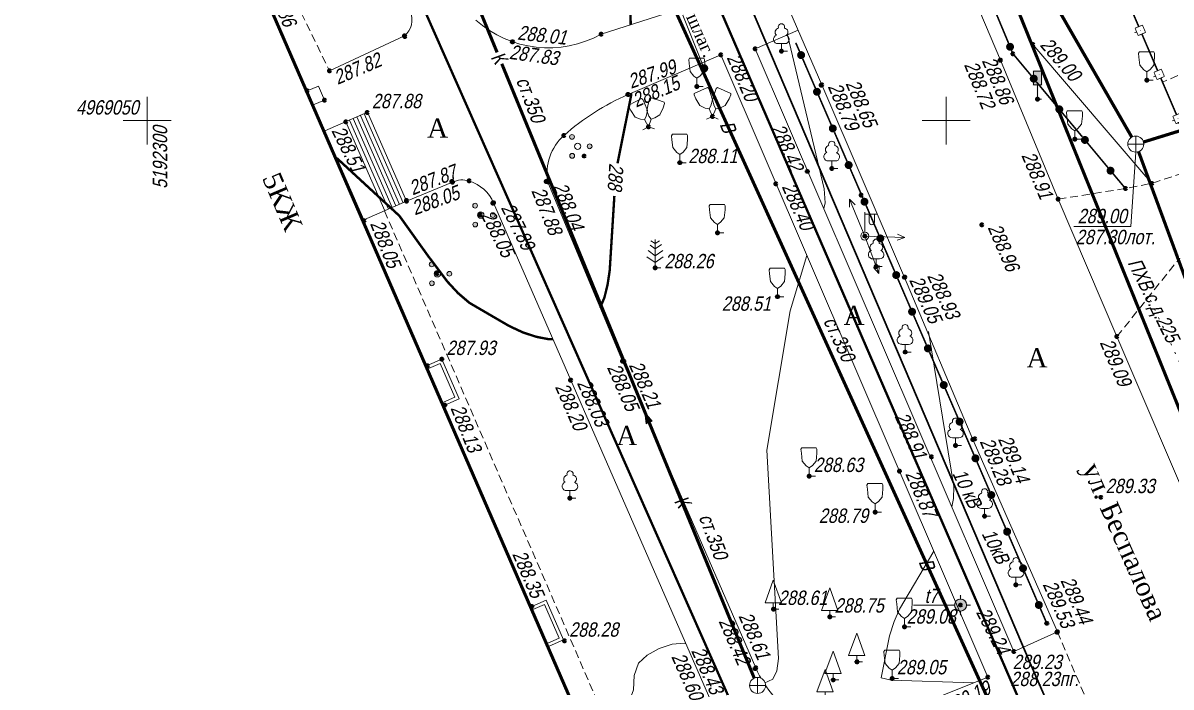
# Model space of a CAD drawing. Header units: metres. Extents: x 5191936 to 10384803, y 4968698 to 9938221.
# Drawn here: x 5192292.2 to 5192364.1, y 4969014.5 to 4969056.1 of the extents above; entities that cross this region are included whole.
import ezdxf

# ---------------------------------------------------------------- set-up
doc = ezdxf.new("R2010")
doc.units = ezdxf.units.M
doc.set_wipeout_variables(frame=1)
for name, pattern in [('71100000a', [1, 0, -1]), ('COMMUN', [6, 5, -1]), ('DASHED', [0.75, 0.5, -0.25]), ('DASHEDX2', [1.5, 1, -0.5])]:
    doc.linetypes.add(name, pattern=pattern)
doc.layers.get('0').update_dxf_attribs({"lineweight": 18})
for name, color, linetype, lineweight in [('51361800', 7, 'Continuous', 18), ('51472300', 7, 'Continuous', 18), ('71100000', 7, 'Continuous', 18), ('71133100', 7, 'Continuous', 18), ('71133200', 7, 'Continuous', 18), ('71133600', 7, 'Continuous', 18), ('71133800', 7, 'Continuous', 18), ('71211000', 7, 'Continuous', 18), ('82211000', 7, 'Continuous', 18), ('82212100', 7, 'Continuous', 18), ('Commun', 7, 'Continuous', 18), ('CONTOURS-LABEL', 7, 'Continuous', 18), ('ELE_SKLAD', 7, 'Continuous', 18), ('GEO_POINTS', 7, 'Continuous', 18), ('Grid', 7, 'Continuous', 18), ('Otm', 7, 'Continuous', 18), ('R_Поверхность9_CNT-MAJ', 7, 'Continuous', 18), ('R_Поверхность9_CNT-MIN', 7, 'Continuous', 18), ('Sit', 7, 'Continuous', 18), ('Text', 7, 'Continuous', 18), ('Text_com', 7, 'Continuous', 18), ('Us_znak', 7, 'Continuous', 18), ('Us_znak_fon', 7, 'Continuous', 18), ('Рамка и сетка', 7, 'Continuous', 18)]:
    doc.layers.add(name, color=color, linetype=linetype, lineweight=lineweight)
doc.styles.add('eskd', font='ESKD1.shx', dxfattribs={"width": 1.2, "oblique": 15})
doc.styles.get("Standard").update_dxf_attribs({"font": 'arial.ttf', "width": 0.8, "oblique": 13, "height": 0.9})
doc.styles.add('style1', font='times.ttf', dxfattribs={"height": 1})
doc.linetypes.add('KABELww_500', pattern='A,0.0001,-0.4,[131,ltypeshp.shx,S=0.4,R=90,X=0.4,Y=-0.4],0.2,[131,ltypeshp.shx,S=0.2,R=90,X=0.4,Y=-0.2],3.6,[131,ltypeshp.shx,S=0.2,R=-90,X=-0.4,Y=0.2],0.2,[131,ltypeshp.shx,S=0.4,R=-90,X=-0.4,Y=0.4],-0.8,4,-0.4', length=9.6001)
doc.linetypes.add('ПОДЗ_ЛИНИИ_СВЯЗИ', pattern='A,4.8,-0.2,[133,ltypeshp.shx,S=0.2,R=0,X=-0.2,Y=0],-0.2,4.8,-2', length=12)

# ---------------------------------------------------------------- blocks, each defined once
blk = doc.blocks.new('KOVER')
at = {"layer": 'Us_znak', "lineweight": -2}
blk.add_hatch(color=0, dxfattribs=at).paths.add_polyline_path([(-0.21, 0, 1), (0.21, 0, 1)])
at = {"layer": 'Us_znak_fon', "true_color": 0xffffff}
blk.add_hatch(color=7, dxfattribs=at).paths.add_polyline_path([(-0.26, 0, 1), (0.26, 0, 1)])
at = {"layer": 'Us_znak', "color": 0, "lineweight": -2}
blk.add_circle((0, 0), 0.21, dxfattribs=at)
blk = doc.blocks.new('71133100')
for p, q in [((-0.39, 0.96), (0.43, 0.96)), ((0, 0.96), (0, 0)), ((0, 0), (0.75, 0))]:
    blk.add_line(p, q)
for centre, radius, start, end in [((-0.26, 2.38), 0.52, 101.09, 227.21), ((0.01, 3.04), 0.39, 339.52, 198.62), ((0.33, 2.4), 0.5, 301.87, 85.62), ((-0.44, 1.5), 0.538, 107.1058, 275.2306), ((0.46, 1.48), 0.52, 267.04, 76.7)]:
    blk.add_arc(centre, radius, start, end)
at = {"style": 'eskd', "oblique": 15}
blk.add_attdef('Z', (1.7, -0.17), '', height=2, dxfattribs=at)
blk = doc.blocks.new('51472300')
for p, q in [((0, 0.5), (0, 3)), ((0, 2.75), (1.5, 2.75)), ((0.54, 1.74), (0.54, 2.75)), ((1.2, 1.74), (1.2, 2.75))]:
    blk.add_line(p, q)
at = {"color": 7}
for radius in [0.5, 0.05]:
    blk.add_circle((0, 0), radius, dxfattribs=at)
blk.add_arc((0.87, 1.75), 0.331, 182.1567, 357.8433)
at = {"oblique": 15}
blk.add_attdef('Z', (1.02, -1.37), '', height=2, dxfattribs=at)
blk = doc.blocks.new('NAPR')
at = {"layer": 'Us_znak', "color": 0, "linetype": 'Continuous', "lineweight": -2}
for p in [(-0.191, 2.038), (0.189, 2.037)]:
    blk.add_line(p, (0, 2.5), dxfattribs=at)
blk.add_lwpolyline([(0, 0), (0, 2.5)], dxfattribs=at)
blk = doc.blocks.new('71133200')
for p, q in [((-0.924145, 3.560442), (-1.024145, 3.360442)), ((-1.024145, 3.360442), (-0.977382, 2.864397)), ((-0.024145, 3.560442), (-0.924145, 3.560442)), ((-0.024145, 3.560442), (0.875855, 3.560442)), ((0.875855, 3.560442), (0.958164, 3.395824)), ((0.975974, 2.864397), (0.958164, 3.395824)), ((-0.977382, 2.864397), (-0.861899, 1.88241)), ((-0.861899, 1.88241), (-0.374616, 1.28565)), ((0.401375, 1.321765), (0.861899, 1.88241)), ((0.861899, 1.88241), (0.975974, 2.864397)), ((-0.374616, 1.28565), (0, 1.039723)), ((0, 1.039723), (0.401375, 1.321765)), ((0, 0), (0, 1.039723)), ((0.8, 0), (0, 0))]:
    blk.add_line(p, q)
at = {"style": 'eskd', "oblique": 14.99997778}
blk.add_attdef('Z', (1.873004, -0.239356), '', height=2, dxfattribs=at)
blk = doc.blocks.new('71211000')
at = {"linetype": 'Continuous'}
h = blk.add_hatch(color=256, dxfattribs=at)
h.paths.add_polyline_path([(-0.39, -1.19, 1), (-0.99, -1.19, 1)])
h.paths.add_polyline_path([(-0.41, 1.18, 1), (-1.01, 1.18, 1)])
h.paths.add_polyline_path([(1.2, 0, 1), (1.8, 0, 1)])
for centre, radius in [((-0.71, 1.18), 0.3), ((0, 0), 0.4), ((1.5, 0), 0.3), ((-0.69, -1.19), 0.3)]:
    blk.add_circle(centre, radius)
blk = doc.blocks.new('71133800')
blk.add_lwpolyline([(0.71, 0), (0, 0), (0, 0.8), (-1.03, 0.8), (0, 3.61), (1.01, 0.8), (-0.03, 0.8)])
at = {"style": 'eskd', "oblique": 15}
blk.add_attdef('Z', (1.57, -0.8), '', height=2, dxfattribs=at)
blk = doc.blocks.new('71133600')
for p, q in [((-0.52, 3.39), (0, 3.02)), ((0, 3.02), (0.55, 3.39)), ((-0.86, 2.16), (0, 1.51)), ((0, 1.51), (0.96, 2.16))]:
    blk.add_line(p, q)
for points in [[(-0.64, 2.84), (0, 2.37), (0, 2.37), (0.78, 2.93)], [(0.71, 0), (0, 0), (0, 3.55)], [(-1.05, 1.38), (0, 0.67), (1, 1.38)]]:
    blk.add_lwpolyline(points)
at = {"style": 'eskd', "oblique": 15}
blk.add_attdef('Z', (2.03, -0.19), '', height=2, dxfattribs=at)
blk = doc.blocks.new('ZNAK')
at = {"layer": 'Us_znak_fon', "true_color": 0xffffff}
blk.add_hatch(color=7, dxfattribs=at).paths.add_polyline_path([(0.3, 1.8), (-0.3, 1.8), (-0.3, 0.85), (-0.05, 0.85), (-0.05, -0.05), (0.25, -0.05), (0.25, 0.05), (0.05, 0.05), (0.05, 0.85), (0.3, 0.85)])
at = {"layer": 'Us_znak', "color": 0, "linetype": 'Continuous', "lineweight": -2, "ltscale": 10}
blk.add_lwpolyline([(-0.25, 1.75), (0.25, 1.75), (0.25, 0.9), (-0.25, 0.9)], close=True, dxfattribs=at)
at = {"layer": 'Us_znak', "linetype": 'DASHEDX2', "ltscale": 10}
blk.add_lwpolyline([(0, 0.9), (0, 0), (0.25, 0)], dxfattribs=at)
blk = doc.blocks.new('*U62')
at = {"layer": '82211000', "linetype": 'Continuous', "ltscale": 0.5}
for points in [[(5192332.57, 4969105.548, 1), (5192332.766, 4969105.088, 1)], [(5192333.55, 4969103.248, 1), (5192333.746, 4969102.788, 1)], [(5192334.53, 4969100.948, 1), (5192334.726, 4969100.488, 1)], [(5192335.51, 4969098.648, 1), (5192335.706, 4969098.188, 1)], [(5192336.49, 4969096.348, 1), (5192336.686, 4969095.888, 1)], [(5192337.464, 4969094.046, 1), (5192337.659, 4969093.585, 1)], [(5192338.437, 4969091.743, 1), (5192338.631, 4969091.282, 1)], [(5192339.409, 4969089.439, 1), (5192339.603, 4969088.979, 1)], [(5192340.381, 4969087.136, 1), (5192340.575, 4969086.675, 1)], [(5192341.353, 4969084.833, 1), (5192341.547, 4969084.372, 1)], [(5192342.324, 4969082.529, 1), (5192342.517, 4969082.068, 1)], [(5192343.291, 4969080.224, 1), (5192343.484, 4969079.763, 1)], [(5192344.258, 4969077.918, 1), (5192344.451, 4969077.457, 1)], [(5192345.225, 4969075.613, 1), (5192345.418, 4969075.152, 1)], [(5192346.192, 4969073.308, 1), (5192346.385, 4969072.846, 1)], [(5192347.159, 4969071.002, 1), (5192347.352, 4969070.541, 1)], [(5192348.126, 4969068.697, 1), (5192348.319, 4969068.236, 1)], [(5192349.093, 4969066.391, 1), (5192349.285, 4969065.93, 1)], [(5192350.055, 4969064.084, 1), (5192350.247, 4969063.622, 1)], [(5192351.017, 4969061.776, 1), (5192351.209, 4969061.315, 1)], [(5192351.979, 4969059.469, 1), (5192352.171, 4969059.007, 1)], [(5192352.941, 4969057.161, 1), (5192353.133, 4969056.7, 1)], [(5192353.903, 4969054.854, 1), (5192354.095, 4969054.392, 1)], [(5192355.319, 4969052.822, 1), (5192355.64, 4969052.438, 1)], [(5192356.921, 4969050.902, 1), (5192357.241, 4969050.518, 1)], [(5192358.523, 4969048.983, 1), (5192358.843, 4969048.599, 1)], [(5192360.124, 4969047.063, 1), (5192360.445, 4969046.679, 1)]]:
    blk.add_hatch(color=256, dxfattribs=at).paths.add_polyline_path(points, flags=0)
at = {"layer": '82211000', "linetype": 'Continuous', "ltscale": 0.5, "flags": 128}
blk.add_lwpolyline([(5192332.178, 4969106.468, 0.1, 0.1, 0), (5192332.57, 4969105.548, 0, 0, 0)], format="xyseb", dxfattribs=at)
at = {"layer": '82211000', "linetype": 'Continuous', "ltscale": 0.5, "const_width": 0.1}
for points in [[(5192332.766, 4969105.088), (5192333.55, 4969103.248)], [(5192333.746, 4969102.788), (5192334.53, 4969100.948)], [(5192334.726, 4969100.488), (5192335.51, 4969098.648)], [(5192335.706, 4969098.188), (5192336.49, 4969096.348)], [(5192337.659, 4969093.585), (5192338.437, 4969091.743)], [(5192338.631, 4969091.282), (5192339.409, 4969089.439)], [(5192339.603, 4969088.979), (5192340.381, 4969087.136)], [(5192340.575, 4969086.675), (5192341.353, 4969084.833)], [(5192342.517, 4969082.068), (5192343.291, 4969080.224)], [(5192343.484, 4969079.763), (5192344.258, 4969077.918)], [(5192344.451, 4969077.457), (5192345.225, 4969075.613)], [(5192345.418, 4969075.152), (5192346.192, 4969073.308)], [(5192346.385, 4969072.846), (5192347.159, 4969071.002)], [(5192347.352, 4969070.541), (5192348.126, 4969068.697)], [(5192349.285, 4969065.93), (5192350.055, 4969064.084)], [(5192350.247, 4969063.622), (5192351.017, 4969061.776)], [(5192351.209, 4969061.315), (5192351.979, 4969059.469)], [(5192352.171, 4969059.007), (5192352.941, 4969057.161)], [(5192353.133, 4969056.7), (5192353.903, 4969054.854)], [(5192355.64, 4969052.438), (5192356.921, 4969050.902)], [(5192357.241, 4969050.518), (5192358.523, 4969048.983)], [(5192358.843, 4969048.599), (5192360.124, 4969047.063)]]:
    blk.add_lwpolyline(points, dxfattribs=at)
at = {"layer": '82211000', "linetype": 'Continuous', "ltscale": 0.5}
for points in [[(5192336.686, 4969095.888, 0.1, 0.1, 0), (5192336.711, 4969095.831, 0.1, 0.1, 0), (5192337.464, 4969094.046, 0, 0, 0)], [(5192341.547, 4969084.372, 0.1, 0.1, 0), (5192342.066, 4969083.144, 0.1, 0.1, 0), (5192342.324, 4969082.529, 0, 0, 0)], [(5192348.319, 4969068.236, 0.1, 0.1, 0), (5192349.068, 4969066.45, 0.1, 0.1, 0), (5192349.093, 4969066.391, 0, 0, 0)], [(5192354.095, 4969054.392, 0.1, 0.1, 0), (5192354.181, 4969054.186, 0.1, 0.1, 0), (5192355.319, 4969052.822, 0, 0, 0)]]:
    blk.add_lwpolyline(points, format="xyseb", dxfattribs=at)
at = {"layer": '82211000', "ltscale": 0.5, "const_width": 0.1}
blk.add_lwpolyline([(5192360.445, 4969046.679), (5192361.214, 4969045.757)], dxfattribs=at)
blk = doc.blocks.new('*U63')
at = {"layer": '82212100', "linetype": 'Continuous', "ltscale": 0.5}
for points in [[(5192344.225, 4969096.902, 1), (5192344.205, 4969096.948, 1)], [(5192345.399, 4969094.141, 1), (5192345.38, 4969094.187, 1)], [(5192346.573, 4969091.381, 1), (5192346.554, 4969091.427, 1)], [(5192347.748, 4969088.62, 1), (5192347.728, 4969088.666, 1)], [(5192348.922, 4969085.859, 1), (5192348.902, 4969085.905, 1)], [(5192350.159, 4969083.126, 1), (5192350.138, 4969083.172, 1)], [(5192351.414, 4969080.402, 1), (5192351.393, 4969080.447, 1)], [(5192352.669, 4969077.677, 1), (5192352.648, 4969077.722, 1)], [(5192353.887, 4969074.935, 1), (5192353.867, 4969074.981, 1)], [(5192355.069, 4969072.178, 1), (5192355.049, 4969072.224, 1)], [(5192356.25, 4969069.42, 1), (5192356.23, 4969069.466, 1)], [(5192357.432, 4969066.663, 1), (5192357.412, 4969066.709, 1)], [(5192358.613, 4969063.905, 1), (5192358.593, 4969063.951, 1)], [(5192359.795, 4969061.148, 1), (5192359.775, 4969061.194, 1)], [(5192360.976, 4969058.39, 1), (5192360.957, 4969058.436, 1)], [(5192362.158, 4969055.633, 1), (5192362.138, 4969055.679, 1)], [(5192363.339, 4969052.875, 1), (5192363.32, 4969052.921, 1)], [(5192364.521, 4969050.118, 1), (5192364.501, 4969050.164, 1)]]:
    blk.add_hatch(color=256, dxfattribs=at).paths.add_polyline_path(points, flags=0)
at = {"layer": '82212100', "linetype": 'Continuous', "ltscale": 0.5, "flags": 128}
blk.add_lwpolyline([(5192343.628, 4969098.305, 0.1, 0.1, 0), (5192344.117, 4969097.155, 0, 0, 0)], format="xyseb", dxfattribs=at)
at = {"layer": '82212100', "linetype": 'Continuous', "ltscale": 0.5}
for points, const_width in [([(5192343.985, 4969096.827), (5192343.847, 4969096.768)], 0.05), ([(5192343.887, 4969097.057), (5192344.347, 4969097.253)], 0.05), ([(5192344.083, 4969096.597), (5192343.887, 4969097.057)], 0.05), ([(5192344.543, 4969096.793), (5192344.083, 4969096.597)], 0.05), ([(5192344.347, 4969097.253), (5192344.543, 4969096.793)], 0.05), ([(5192344.313, 4969096.695), (5192345.292, 4969094.394)], 0.1), ([(5192345.159, 4969094.066), (5192345.021, 4969094.008)], 0.05), ([(5192345.062, 4969094.297), (5192345.522, 4969094.492)], 0.05), ([(5192345.257, 4969093.836), (5192345.062, 4969094.297)], 0.05), ([(5192345.717, 4969094.032), (5192345.257, 4969093.836)], 0.05), ([(5192345.487, 4969093.934), (5192346.466, 4969091.634)], 0.1), ([(5192345.522, 4969094.492), (5192345.717, 4969094.032)], 0.05), ([(5192346.334, 4969091.306), (5192346.196, 4969091.247)], 0.05), ([(5192346.236, 4969091.536), (5192346.696, 4969091.732)], 0.05), ([(5192346.431, 4969091.076), (5192346.236, 4969091.536)], 0.05), ([(5192346.892, 4969091.271), (5192346.431, 4969091.076)], 0.05), ([(5192346.661, 4969091.174), (5192347.64, 4969088.873)], 0.1), ([(5192346.696, 4969091.732), (5192346.892, 4969091.271)], 0.05), ([(5192347.41, 4969088.775), (5192347.87, 4969088.971)], 0.05), ([(5192347.87, 4969088.971), (5192348.066, 4969088.511)], 0.05), ([(5192347.508, 4969088.545), (5192347.37, 4969088.486)], 0.05), ([(5192347.606, 4969088.315), (5192347.41, 4969088.775)], 0.05), ([(5192348.066, 4969088.511), (5192347.606, 4969088.315)], 0.05), ([(5192347.836, 4969088.413), (5192348.814, 4969086.112)], 0.1), ([(5192348.584, 4969086.015), (5192349.044, 4969086.21)], 0.05), ([(5192348.78, 4969085.554), (5192348.584, 4969086.015)], 0.05), ([(5192349.044, 4969086.21), (5192349.24, 4969085.75)], 0.05), ([(5192348.682, 4969085.785), (5192348.544, 4969085.726)], 0.05), ([(5192349.24, 4969085.75), (5192348.78, 4969085.554)], 0.05), ([(5192349.817, 4969083.272), (5192350.271, 4969083.481)], 0.05), ([(5192350.026, 4969082.817), (5192349.817, 4969083.272)], 0.05), ([(5192350.271, 4969083.481), (5192350.48, 4969083.027)], 0.05), ([(5192349.921, 4969083.045), (5192349.785, 4969082.982)], 0.05), ([(5192350.48, 4969083.027), (5192350.026, 4969082.817)], 0.05), ([(5192350.253, 4969082.922), (5192351.299, 4969080.651)], 0.1), ([(5192351.176, 4969080.32), (5192351.04, 4969080.257)], 0.05), ([(5192351.072, 4969080.547), (5192351.526, 4969080.756)], 0.05), ([(5192351.281, 4969080.093), (5192351.072, 4969080.547)], 0.05), ([(5192351.735, 4969080.302), (5192351.281, 4969080.093)], 0.05), ([(5192351.526, 4969080.756), (5192351.735, 4969080.302)], 0.05), ([(5192351.508, 4969080.197), (5192352.554, 4969077.926)], 0.1), ([(5192352.431, 4969077.595), (5192352.295, 4969077.532)], 0.05), ([(5192352.327, 4969077.822), (5192352.781, 4969078.031)], 0.05), ([(5192352.536, 4969077.368), (5192352.327, 4969077.822)], 0.05), ([(5192352.99, 4969077.577), (5192352.536, 4969077.368)], 0.05), ([(5192352.781, 4969078.031), (5192352.99, 4969077.577)], 0.05), ([(5192353.549, 4969075.09), (5192354.008, 4969075.287)], 0.05), ([(5192354.008, 4969075.287), (5192354.205, 4969074.827)], 0.05), ([(5192353.647, 4969074.86), (5192353.509, 4969074.801)], 0.05), ([(5192353.746, 4969074.63), (5192353.549, 4969075.09)], 0.05), ([(5192354.205, 4969074.827), (5192353.746, 4969074.63)], 0.05), ([(5192353.976, 4969074.729), (5192354.96, 4969072.431)], 0.1), ([(5192354.73, 4969072.332), (5192355.19, 4969072.529)], 0.05), ([(5192355.19, 4969072.529), (5192355.387, 4969072.07)], 0.05), ([(5192354.829, 4969072.102), (5192354.691, 4969072.043)], 0.05), ([(5192354.927, 4969071.873), (5192354.73, 4969072.332)], 0.05), ([(5192355.387, 4969072.07), (5192354.927, 4969071.873)], 0.05), ([(5192355.157, 4969071.971), (5192356.142, 4969069.673)], 0.1), ([(5192355.912, 4969069.575), (5192356.372, 4969069.772)], 0.05), ([(5192356.109, 4969069.115), (5192355.912, 4969069.575)], 0.05), ([(5192356.372, 4969069.772), (5192356.568, 4969069.312)], 0.05), ([(5192356.01, 4969069.345), (5192355.873, 4969069.286)], 0.05), ([(5192356.568, 4969069.312), (5192356.109, 4969069.115)], 0.05), ([(5192356.339, 4969069.214), (5192357.323, 4969066.916)], 0.1), ([(5192357.094, 4969066.817), (5192357.553, 4969067.014)], 0.05), ([(5192357.29, 4969066.358), (5192357.094, 4969066.817)], 0.05), ([(5192357.553, 4969067.014), (5192357.75, 4969066.555)], 0.05), ([(5192357.192, 4969066.587), (5192357.054, 4969066.528)], 0.05), ([(5192357.75, 4969066.555), (5192357.29, 4969066.358)], 0.05), ([(5192357.52, 4969066.456), (5192358.505, 4969064.158)], 0.1), ([(5192358.374, 4969063.83), (5192358.236, 4969063.771)], 0.05), ([(5192358.275, 4969064.06), (5192358.735, 4969064.257)], 0.05), ([(5192358.472, 4969063.6), (5192358.275, 4969064.06)], 0.05), ([(5192358.932, 4969063.797), (5192358.472, 4969063.6)], 0.05), ([(5192358.702, 4969063.699), (5192359.686, 4969061.401)], 0.1), ([(5192358.735, 4969064.257), (5192358.932, 4969063.797)], 0.05), ([(5192359.555, 4969061.072), (5192359.417, 4969061.013)], 0.05), ([(5192359.457, 4969061.302), (5192359.916, 4969061.499)], 0.05), ([(5192359.654, 4969060.843), (5192359.457, 4969061.302)], 0.05), ([(5192360.113, 4969061.039), (5192359.654, 4969060.843)], 0.05), ([(5192359.883, 4969060.941), (5192360.868, 4969058.643)], 0.1), ([(5192359.916, 4969061.499), (5192360.113, 4969061.039)], 0.05), ([(5192360.638, 4969058.545), (5192361.098, 4969058.742)], 0.05), ([(5192361.098, 4969058.742), (5192361.295, 4969058.282)], 0.05), ([(5192360.737, 4969058.315), (5192360.599, 4969058.256)], 0.05), ([(5192360.835, 4969058.085), (5192360.638, 4969058.545)], 0.05), ([(5192361.295, 4969058.282), (5192360.835, 4969058.085)], 0.05), ([(5192361.065, 4969058.183), (5192362.05, 4969055.886)], 0.1), ([(5192361.82, 4969055.787), (5192362.279, 4969055.984)], 0.05), ([(5192362.279, 4969055.984), (5192362.476, 4969055.524)], 0.05), ([(5192361.918, 4969055.557), (5192361.78, 4969055.498)], 0.05), ([(5192362.017, 4969055.327), (5192361.82, 4969055.787)], 0.05), ([(5192362.476, 4969055.524), (5192362.017, 4969055.327)], 0.05), ([(5192362.246, 4969055.426), (5192363.231, 4969053.128)], 0.1), ([(5192363.001, 4969053.03), (5192363.461, 4969053.226)], 0.05), ([(5192363.198, 4969052.57), (5192363.001, 4969053.03)], 0.05), ([(5192363.461, 4969053.226), (5192363.658, 4969052.767)], 0.05), ([(5192363.1, 4969052.8), (5192362.962, 4969052.741)], 0.05), ([(5192363.658, 4969052.767), (5192363.198, 4969052.57)], 0.05), ([(5192363.428, 4969052.668), (5192364.413, 4969050.37)], 0.1), ([(5192364.183, 4969050.272), (5192364.642, 4969050.469)], 0.05), ([(5192364.38, 4969049.812), (5192364.183, 4969050.272)], 0.05), ([(5192364.642, 4969050.469), (5192364.839, 4969050.009)], 0.05), ([(5192364.281, 4969050.042), (5192364.143, 4969049.983)], 0.05), ([(5192364.839, 4969050.009), (5192364.38, 4969049.812)], 0.05)]:
    blk.add_lwpolyline(points, dxfattribs=dict(at, const_width=const_width))
for points in [[(5192349.01, 4969085.652, 0.1, 0.1, 0), (5192349.185, 4969085.241, 0.1, 0.1, 0), (5192350.044, 4969083.376, 0, 0, 0)], [(5192352.763, 4969077.472, 0.1, 0.1, 0), (5192353.298, 4969076.311, 0.1, 0.1, 0), (5192353.779, 4969075.188, 0, 0, 0)]]:
    blk.add_lwpolyline(points, format="xyseb", dxfattribs=at)
at = {"layer": '82212100', "ltscale": 0.5}
blk.add_lwpolyline([(5192364.61, 4969049.911, 0.1, 0.1, 0), (5192364.632, 4969049.858, 0.1, 0.1, 0), (5192364.483, 4969049.869, 0, 0, 0)], format="xyseb", dxfattribs=at)
blk = doc.blocks.new('*U68')
at = {"layer": '82211000', "linetype": 'Continuous', "ltscale": 0.5}
for points in [[(5192341.023, 4969053.875, 1), (5192340.824, 4969054.334, 1)], [(5192342.014, 4969051.58, 1), (5192341.816, 4969052.039, 1)], [(5192343.006, 4969049.285, 1), (5192342.808, 4969049.744, 1)], [(5192343.998, 4969046.99, 1), (5192343.799, 4969047.449, 1)], [(5192344.989, 4969044.695, 1), (5192344.791, 4969045.154, 1)], [(5192345.981, 4969042.4, 1), (5192345.783, 4969042.859, 1)], [(5192346.973, 4969040.105, 1), (5192346.775, 4969040.564, 1)], [(5192347.965, 4969037.81, 1), (5192347.766, 4969038.269, 1)], [(5192348.956, 4969035.516, 1), (5192348.758, 4969035.975, 1)], [(5192349.948, 4969033.221, 1), (5192349.75, 4969033.68, 1)], [(5192350.94, 4969030.926, 1), (5192350.741, 4969031.385, 1)], [(5192351.932, 4969028.631, 1), (5192351.733, 4969029.09, 1)], [(5192352.923, 4969026.336, 1), (5192352.725, 4969026.795, 1)], [(5192353.915, 4969024.041, 1), (5192353.717, 4969024.5, 1)], [(5192354.907, 4969021.746, 1), (5192354.708, 4969022.205, 1)], [(5192355.898, 4969019.451, 1), (5192355.7, 4969019.91, 1)]]:
    blk.add_hatch(color=256, dxfattribs=at).paths.add_polyline_path(points, flags=0)
at = {"layer": '82211000', "ltscale": 0.5, "const_width": 0.1}
blk.add_lwpolyline([(5192340.824, 4969054.334), (5192340.591, 4969054.873)], dxfattribs=at)
at = {"layer": '82211000', "linetype": 'Continuous', "ltscale": 0.5, "const_width": 0.1}
for points in [[(5192341.816, 4969052.039), (5192341.023, 4969053.875)], [(5192342.808, 4969049.744), (5192342.014, 4969051.58)], [(5192343.799, 4969047.449), (5192343.006, 4969049.285)], [(5192344.791, 4969045.154), (5192343.998, 4969046.99)], [(5192345.783, 4969042.859), (5192344.989, 4969044.695)], [(5192346.775, 4969040.564), (5192345.981, 4969042.4)], [(5192347.766, 4969038.269), (5192346.973, 4969040.105)], [(5192348.758, 4969035.975), (5192347.965, 4969037.81)], [(5192349.75, 4969033.68), (5192348.956, 4969035.516)], [(5192350.741, 4969031.385), (5192349.948, 4969033.221)], [(5192351.733, 4969029.09), (5192350.94, 4969030.926)], [(5192352.725, 4969026.795), (5192351.932, 4969028.631)], [(5192353.717, 4969024.5), (5192352.923, 4969026.336)], [(5192354.708, 4969022.205), (5192353.915, 4969024.041)], [(5192355.7, 4969019.91), (5192354.907, 4969021.746)]]:
    blk.add_lwpolyline(points, dxfattribs=at)
at = {"layer": '82211000', "linetype": 'Continuous', "ltscale": 0.5, "flags": 128}
blk.add_lwpolyline([(5192356.295, 4969018.533, 0.1, 0.1, 0), (5192355.898, 4969019.451, 0, 0, 0)], format="xyseb", dxfattribs=at)
blk = doc.blocks.new('51361800a')
at = {"style": 'eskd', "oblique": 15}
for tag, p in [('Z', (1.72, 1.4)), ('Z1', (1.72, -1)), ('Z2', (1.72, -3.4))]:
    blk.add_attdef(tag, p, '', height=2, dxfattribs=at)
at = {"color": 7}
blk.add_wipeout([(-0.1, 1), (-0.29, 0.96), (-0.47, 0.89), (-0.64, 0.78), (-0.78, 0.64), (-0.89, 0.47), (-0.96, 0.29), (-1, 0.1), (-1, -0.1), (-0.96, -0.29), (-0.89, -0.47), (-0.78, -0.64), (-0.64, -0.78), (-0.47, -0.89), (-0.29, -0.96), (-0.1, -1), (0.1, -1), (0.29, -0.96), (0.47, -0.89), (0.64, -0.78), (0.78, -0.64), (0.89, -0.47), (0.96, -0.29), (1, -0.1), (1, 0.1), (0.96, 0.29), (0.89, 0.47), (0.78, 0.64), (0.64, 0.78), (0.47, 0.89), (0.29, 0.96), (0.1, 1)], dxfattribs=at)
for p, q in [((-1, 0), (1, 0)), ((0, -1), (0, 1))]:
    blk.add_line(p, q)
blk.add_circle((0, 0), 1)
blk = doc.blocks.new('A$C52264BE2')
at = {"layer": 'Sit'}
h = blk.add_hatch(color=32, dxfattribs=at)
h.dxf.hatch_style = 1
h.paths.add_polyline_path([(0, 0.374), (0.714, 0.443), (0.15, 0)])
at = {"layer": 'Sit', "color": 32, "elevation": 285.308}
blk.add_lwpolyline([(0, 0.374), (0.714, 0.443), (0.15, 0), (0, 0.374)], dxfattribs=at)
blk = doc.blocks.new('POINT')
at = {"layer": 'Us_znak', "linetype": 'Continuous', "lineweight": -2}
h = blk.add_hatch(color=0, dxfattribs=at)
edge = h.paths.add_edge_path()
edge.add_arc((0, 0), 0.05, 0, 360)
at = {"layer": 'Us_znak_fon', "linetype": 'Continuous', "true_color": 0xffffff}
blk.add_hatch(color=7, dxfattribs=at).paths.add_polyline_path([(-0.422, 0.05, -0.346708), (-0.05, 0.422), (-0.05, 0.625), (0.05, 0.625), (0.05, 0.422, -0.346708), (0.422, 0.05), (0.625, 0.05), (0.625, -0.05), (0.422, -0.05, -0.346708), (0.05, -0.422), (0.05, -0.625), (-0.05, -0.625), (-0.05, -0.422, -0.346708), (-0.422, -0.05), (-0.625, -0.05), (-0.625, 0.05)])
at = {"layer": 'Us_znak', "color": 0, "linetype": 'Continuous', "lineweight": -2}
for p, q in [((-0.625, 0), (-0.375, 0)), ((0, 0.375), (0, 0.625)), ((0.375, 0), (0.625, 0)), ((0, -0.625), (0, -0.375))]:
    blk.add_line(p, q, dxfattribs=at)
for radius in [0.375, 0.05]:
    blk.add_circle((0, 0), radius, dxfattribs=at)
blk = doc.blocks.new('GRID')
at = {"layer": 'Grid', "color": 104}
blk.add_line((-1.5, 0), (1.5, 0), dxfattribs=at)
for points in [[(0, 0), (0, 1.5)], [(0, 0), (0, -1.5)]]:
    blk.add_lwpolyline(points, dxfattribs=at)

msp = doc.modelspace()

# ---------------------------------------------------------------- linework, layer by layer
at = {"color": 192, "linetype": 'ПОДЗ_ЛИНИИ_СВЯЗИ', "lineweight": 60, "ltscale": 0.4, "const_width": 0.15, "flags": 128}
for points, elevation in [([(5192339.352, 4969007.237), (5192296.579, 4969103.86)], 290.481), ([(5192362.707, 4968994.942), (5192329.96, 4969070.585)], 290.074)]:
    msp.add_lwpolyline(points, dxfattribs=dict(at, elevation=elevation))
at = {"layer": '71100000', "linetype": '71100000a', "ltscale": 0.5, "elevation": 288.208, "flags": 128}
msp.add_lwpolyline([(5192364.865, 4969034.323), (5192362.677, 4969038.976)], dxfattribs=at)
at = {"layer": 'Commun', "color": 1, "linetype": 'KABELww_500', "lineweight": 30, "flags": 128}
msp.add_lwpolyline([(5192313.741, 4969113.03), (5192318.688, 4969101.205), (5192326.535, 4969083.027), (5192337.274, 4969058.319), (5192355.261, 4969016.032), (5192359.208, 4969007.01), (5192365.761, 4968992.071), (5192384.47, 4968949.726), (5192398.816, 4968916.917), (5192412.72, 4968884.388), (5192424.626, 4968856.733), (5192424.626, 4968856.733)], dxfattribs=at)
at = {"layer": 'Commun', "color": 4, "linetype": 'COMMUN', "ltscale": 0.7, "const_width": 0.2, "elevation": 287.906, "flags": 128}
msp.add_lwpolyline([(5192341.493, 4969089.082), (5192372.739, 4969011.765)], dxfattribs=at)
at = {"layer": 'Commun', "color": 106, "linetype": 'COMMUN', "ltscale": 0.7, "const_width": 0.2, "elevation": 288.015, "flags": 128}
msp.add_lwpolyline([(5192330.211, 4969063.147), (5192353.841, 4969011.103), (5192382.537, 4968939.632), (5192407.44, 4968884.601)], dxfattribs=at)
at = {"layer": 'Commun', "color": 32, "linetype": 'COMMUN', "ltscale": 0.7, "const_width": 0.2, "flags": 128}
for points in [[(5192321.903, 4969054.273), (5192318.495, 4969062.571)], [(5192337.993, 4969015.097), (5192322.195, 4969053.561)]]:
    msp.add_lwpolyline(points, dxfattribs=at)
for points, elevation in [([(5192361.613, 4969048.969), (5192353.917, 4969062.356)], 288.999), ([(5192379.98, 4969054.102), (5192362.347, 4969048.663)], 289.283), ([(5192362.036, 4969048.065), (5192366.039, 4969037.206), (5192372.288, 4969022.202)], 289.283)]:
    msp.add_lwpolyline(points, dxfattribs=dict(at, elevation=elevation))
at = {"layer": 'GEO_POINTS', "lineweight": 60}
for centre in [(5192316.106, 4969055.312, 287.975), (5192316.135, 4969055.268, 287.794), (5192328.408, 4969055.412, 287.961), (5192322.86, 4969054.946, 288.01), (5192322.861, 4969054.925, 287.833), (5192338.052, 4969054.502, 288.254), (5192339.688, 4969054.347, 288.638), (5192355.432, 4969054.775, 289.001), (5192335.899, 4969054.125, 288.196), (5192353.382, 4969053.777, 288.72), (5192353.406, 4969053.78, 288.862), (5192354.181, 4969054.186, 288.959), (5192311.408, 4969053.127, 287.822), (5192334.857, 4969053.276, 288.265), (5192342.179, 4969052.221, 288.789), (5192342.216, 4969052.237, 288.649), (5192362.554, 4969052.535, 288.844), (5192310.026, 4969051.863, 287.951), (5192330.08, 4969051.646, 287.993), (5192330.104, 4969051.635, 288.152), (5192334.403, 4969052.14, 288.182), (5192311.108, 4969051.29, 287.886), (5192355.707, 4969051.345, 288.826), (5192313.771, 4969050.518, 287.876), (5192335.377, 4969050.265, 288.227), (5192312.441, 4969049.93, 288.509), (5192331.378, 4969049.61, 288.042), (5192326.078, 4969049.068, 287.897), (5192358.043, 4969048.839, 288.973), (5192361.872, 4969048.518, 288.999), (5192327.357, 4969047.786, 287.978), (5192333.334, 4969047.37, 288.113), (5192341.313, 4969046.826, 288.421), (5192342.838, 4969046.998, 288.715), (5192319.062, 4969046.184, 287.905), (5192319.102, 4969046.145, 288.056), (5192320.16, 4969046.227, 287.854), (5192324.98, 4969046.192, 287.877), (5192325.074, 4969046.159, 288.041), (5192339.34, 4969046.041, 288.399), (5192361.214, 4969045.757, 289.153), (5192362.876, 4969046.076, 289.163), (5192344.68, 4969045.334, 288.887), (5192357.012, 4969045.085, 288.911), (5192316.231, 4969045.006, 287.869), (5192316.242, 4969044.957, 288.048), (5192321.628, 4969044.83, 288.047), (5192321.666, 4969044.867, 287.888), (5192321.682, 4969044.85, 287.877), (5192313.587, 4969043.742, 288.046), (5192320.86, 4969044.105, 288.046), (5192335.687, 4969042.98, 288.198), (5192352.228, 4969043.483, 288.956), (5192344.91, 4969042.779, 288.904), (5192331.79, 4969040.79, 288.255), (5192345.617, 4969040.869, 288.99), (5192318.148, 4969040.43, 287.978), (5192347.397, 4969040.192, 289.045), (5192347.419, 4969040.212, 288.927), (5192339.445, 4969038.982, 288.508), (5192360.686, 4969036.481, 289.094), (5192318.436, 4969035.069, 287.929), (5192347.428, 4969035.516, 289.009), (5192317.547, 4969034.645, 288.12), (5192329.751, 4969034.945, 288.052), (5192329.823, 4969034.94, 288.213), (5192326.5, 4969033.747, 288.197), (5192326.524, 4969033.754, 288.034), (5192318.623, 4969032.184, 288.126), (5192351.676, 4969030.037, 289.283), (5192351.797, 4969030.09, 289.143), (5192350.586, 4969029.669, 289.166), (5192349.086, 4969028.953, 288.909), (5192347.072, 4969028.062, 288.868), (5192341.428, 4969027.745, 288.632), (5192326.459, 4969026.364, 288.409), (5192359.68, 4969026.421, 289.33), (5192345.557, 4969025.499, 288.793), (5192352.407, 4969025.246, 289.329), (5192354.363, 4969020.936, 289.379), (5192324.066, 4969019.589, 288.346), (5192339.189, 4969019.422, 288.607), (5192350.9, 4969019.679, 289.076), (5192342.718, 4969018.944, 288.745), (5192356.295, 4969018.533, 289.431), (5192347.394, 4969018.318, 289.03), (5192356.935, 4969017.987, 289.527), (5192356.961, 4969017.999, 289.435), (5192326.113, 4969017.434, 288.28), (5192354.235, 4969016.773, 289.241), (5192338.052, 4969015.694, 288.421), (5192338.092, 4969015.742, 288.609), (5192344.421, 4969016.12, 288.96), (5192342.939, 4969014.987, 288.93), (5192346.619, 4969015.079, 289.05), (5192352.603, 4969015.157, 289.194), (5192338.202, 4969014.643, 288.52)]:
    msp.add_circle(centre, 0.06, dxfattribs=at)
at = {"layer": 'R_Поверхность9_CNT-MAJ', "color": 32, "const_width": 0.15, "elevation": 288, "flags": 128}
for points in [[(5192329.242, 4969069.711), (5192329.232, 4969069.314), (5192330.244, 4969058.45), (5192330.259, 4969056.005)], [(5192330.284, 4969051.713), (5192330.285, 4969051.56), (5192329.439, 4969047.33)], [(5192325.406, 4969036.317), (5192325.141, 4969036.317), (5192324.354, 4969036.47), (5192323.503, 4969036.749), (5192322.639, 4969037.155), (5192320.171, 4969038.594), (5192319.454, 4969039.209), (5192318.792, 4969039.924), (5192317.574, 4969041.544), (5192315.786, 4969044.043), (5192311.87, 4969047.657)], [(5192329.24, 4969045.291), (5192328.948, 4969040.619), (5192328.812, 4969039.716), (5192328.615, 4969038.923), (5192328.354, 4969038.296)]]:
    msp.add_lwpolyline(points, dxfattribs=at)
at = {"layer": 'R_Поверхность9_CNT-MIN', "color": 32, "flags": 128}
for points, elevation in [([(5192340.071, 4969055.372), (5192342.368, 4969045.728), (5192342.422, 4969044.858), (5192342.341, 4969044.502)], 288.5), ([(5192341.287, 4969041.556), (5192340.247, 4969038.091), (5192338.779, 4969029.378), (5192339.502, 4969016.34), (5192339.411, 4969015.567), (5192339.158, 4969015.035), (5192338.606, 4969014.777)], 288.5), ([(5192348.898, 4969036.792), (5192350.48, 4969027.095), (5192350.469, 4969026.342), (5192350.356, 4969025.816)], 289), ([(5192349.223, 4969023.042), (5192347.087, 4969019.424), (5192346.743, 4969018.654), (5192346.453, 4969017.75), (5192345.935, 4969015.128), (5192346.557, 4969014.981), (5192351.716, 4969014.801)], 289), ([(5192333.71, 4969017.25), (5192333.62, 4969017.289), (5192332.851, 4969017.238), (5192332.04, 4969016.958), (5192331.301, 4969016.53), (5192330.745, 4969016.032), (5192330.488, 4969015.263), (5192330.436, 4969014.36), (5192330.159, 4969013.631), (5192329.615, 4969013.232), (5192328.903, 4969012.963), (5192328.058, 4969012.831)], 288.5)]:
    msp.add_lwpolyline(points, dxfattribs=dict(at, elevation=elevation))
at = {"layer": 'Sit', "flags": 128}
for points, elevation in [([(5192331.253, 4969106.111), (5192335.733, 4969095.565), (5192340.796, 4969083.675), (5192348.172, 4969066.147), (5192353.406, 4969053.78), (5192357.012, 4969045.085)], 287.59), ([(5192328.408, 4969055.412), (5192334.427, 4969057.341), (5192329.91, 4969068.147), (5192322.501, 4969085.514)], 287.961), ([(5192343.334, 4969083.05), (5192350.159, 4969067.122), (5192355.432, 4969054.775), (5192362.876, 4969046.076)], 287.746), ([(5192338.577, 4969060.674), (5192342.275, 4969052.099)], 287.405), ([(5192333.197, 4969057.448), (5192334.857, 4969053.276)], 288.199), ([(5192338.052, 4969054.502), (5192340.739, 4969055.661)], 288.254), ([(5192338.052, 4969054.502), (5192354.235, 4969016.773)], 288.254), ([(5192335.899, 4969054.125), (5192352.603, 4969015.157)], 288.265), ([(5192342.216, 4969052.237), (5192347.397, 4969040.192), (5192351.676, 4969030.037), (5192356.961, 4969017.999)], 288.649), ([(5192312.899, 4969050.13), (5192315.338, 4969044.561)], 288.509), ([(5192313.128, 4969050.231), (5192315.567, 4969044.661)], 288.509), ([(5192313.357, 4969050.331), (5192315.796, 4969044.762)], 288.509), ([(5192313.586, 4969050.431), (5192316.025, 4969044.862)], 288.509), ([(5192312.441, 4969049.93), (5192314.88, 4969044.361)], 288.509), ([(5192312.67, 4969050.03), (5192315.109, 4969044.461)], 288.509), ([(5192361.862, 4969048.035), (5192361.547, 4969043.379), (5192357.982, 4969043.379)], 289.283), ([(5192357.012, 4969045.085), (5192360.686, 4969036.481), (5192365.791, 4969024.548), (5192376.42, 4968999.523), (5192384.361, 4968980.775), (5192390.592, 4968966.074), (5192395.43, 4968954.653), (5192400.395, 4968943.125), (5192407.902, 4968925.402), (5192412.241, 4968915.107)], 287.59), ([(5192317.534, 4969034.675), (5192317.534, 4969034.675), (5192318.436, 4969035.069), (5192319.525, 4969032.579), (5192318.623, 4969032.184), (5192318.623, 4969032.184)], 288.126), ([(5192317.614, 4969034.492), (5192318.333, 4969034.806), (5192319.261, 4969032.682), (5192318.542, 4969032.368)], 288.126), ([(5192324.066, 4969019.589), (5192324.066, 4969019.589), (5192324.968, 4969019.983), (5192326.057, 4969017.492), (5192325.155, 4969017.098), (5192325.155, 4969017.098)], 288.346), ([(5192324.146, 4969019.405), (5192324.865, 4969019.72), (5192325.794, 4969017.596), (5192325.075, 4969017.281)], 288.346), ([(5192350.275, 4969019.679), (5192347.965, 4969019.679)], 289.076), ([(5192354.235, 4969016.773), (5192356.961, 4969017.998)], 288.254)]:
    msp.add_lwpolyline(points, dxfattribs=dict(at, elevation=elevation))
at = {"layer": 'Sit', "const_width": 0.2, "flags": 128}
msp.add_lwpolyline([(5192292.336, 4969076.874), (5192298.04, 4969079.35), (5192329.123, 4969007.735), (5192324.198, 4969005.598)], dxfattribs=at)
at = {"layer": 'Sit', "flags": 128}
for points, elevation in [([(5192313.523, 4969063.686), (5192316.474, 4969056.812, -0.334893), (5192316.106, 4969055.312), (5192311.408, 4969053.127)], 287.661), ([(5192328.408, 4969055.412, -0.319903), (5192320.577, 4969056.3, 20.412914)], 287.961), ([(5192335.899, 4969054.125), (5192330.104, 4969051.635, 0.081069), (5192326.078, 4969049.068, 0.260187), (5192325.074, 4969046.159), (5192329.751, 4969034.945), (5192338.092, 4969015.742, 0.158694), (5192340.904, 4969012.565, 0.188423), (5192344.652, 4969011.964), (5192352.603, 4969015.157)], 288.196), ([(5192325.028, 4969003.792), (5192333.85, 4969007.464, 0.428), (5192335.265, 4969013.677), (5192326.524, 4969033.754), (5192321.682, 4969044.85, 0.215284), (5192320.16, 4969046.227, 0.196735), (5192319.102, 4969046.145), (5192316.242, 4969044.957)], 288.784)]:
    msp.add_lwpolyline(points, format="xyb", dxfattribs=dict(at, elevation=elevation))
at = {"layer": 'Sit', "linetype": 'DASHED', "flags": 128}
for points, elevation in [([(5192307.686, 4969060.795), (5192311.408, 4969053.127)], 287.661), ([(5192370.011, 4969055.185), (5192363.538, 4969052.412)], 288.941), ([(5192357.012, 4969045.085), (5192361.214, 4969045.757), (5192362.876, 4969046.076), (5192366.849, 4969047.421), (5192371.158, 4969051.774)], 287.59), ([(5192360.686, 4969036.481), (5192365.585, 4969042.622), (5192372.728, 4969045.497), (5192377.124, 4969047.418), (5192379.999, 4969048.61)], 287.59), ([(5192314.854, 4969044.349), (5192329.033, 4969011.679)], 287.994), ([(5192356.961, 4969017.999), (5192358.87, 4969013.516)], 288.649)]:
    msp.add_lwpolyline(points, dxfattribs=dict(at, elevation=elevation))
at = {"layer": 'Sit', "flags": 128}
for points, elevation in [([(5192310.026, 4969051.863), (5192310.397, 4969050.988), (5192311.108, 4969051.29), (5192310.737, 4969052.165)], 287.951), ([(5192311.122, 4969049.358), (5192313.801, 4969050.531), (5192316.242, 4969044.957), (5192313.563, 4969043.784)], 287.9)]:
    msp.add_lwpolyline(points, close=True, dxfattribs=dict(at, elevation=elevation))

# ---------------------------------------------------------------- block references
at = {"layer": '51472300', "color": 7, "xscale": 0.5, "yscale": 0.5, "zscale": 0.5}
msp.add_blockref('51472300', (5192344.91, 4969042.779, 288.904), dxfattribs=at)
at = {"layer": '71133100', "color": 7, "xscale": 0.5, "yscale": 0.5, "zscale": 0.5}
for p in [(5192339.688, 4969054.347, 288.638), (5192342.838, 4969046.998, 288.715), (5192345.617, 4969040.869, 288.99), (5192347.428, 4969035.516, 289.009), (5192350.586, 4969029.669, 289.166), (5192326.459, 4969026.364, 288.409), (5192352.407, 4969025.246, 289.329), (5192354.363, 4969020.936, 289.379)]:
    msp.add_blockref('71133100', p, dxfattribs=at)
at = {"layer": '71133200', "color": 7, "xscale": 0.5, "yscale": 0.5, "zscale": 0.5}
for p in [(5192334.403, 4969052.14, 288.182), (5192362.554, 4969052.535, 288.844), (5192358.043, 4969048.839, 288.973), (5192333.334, 4969047.37, 288.113), (5192335.687, 4969042.98, 288.198), (5192339.445, 4969038.982, 288.508), (5192341.428, 4969027.745, 288.632), (5192345.557, 4969025.499, 288.793), (5192347.394, 4969018.318, 289.03), (5192346.619, 4969015.079, 289.05)]:
    msp.add_blockref('71133200', p, dxfattribs=at)
at = {"layer": '71133200', "color": 7}
for p, xscale, yscale, zscale, rotation in [((5192335.377, 4969050.265, 288.227), -0.5, 0.5, 0.5, 24.47386232622312), ((5192335.377, 4969050.265, 288.227), 0.5, 0.5, 0.5, 335.2706207009498), ((5192331.378, 4969049.61, 288.042), -0.4999999999999999, 0.4999999999999999, 0.4999999999999999, 28.72744779248128), ((5192331.378, 4969049.61, 288.042), 0.4999999999999999, 0.4999999999999999, 0.4999999999999999, 341.401227092398)]:
    msp.add_blockref('71133200', p, dxfattribs=dict(at, xscale=xscale, yscale=yscale, zscale=zscale, rotation=rotation))
at = {"layer": '71133600', "color": 7, "xscale": 0.5, "yscale": 0.5, "zscale": 0.5}
msp.add_blockref('71133600', (5192331.79, 4969040.79, 288.255), dxfattribs=at)
at = {"layer": '71133800', "color": 7, "xscale": 0.5, "yscale": 0.5, "zscale": 0.5}
for p in [(5192339.182, 4969019.422, 288.607), (5192342.711, 4969018.944, 288.745), (5192344.414, 4969016.12, 288.96), (5192342.932, 4969014.987, 288.93), (5192342.424, 4969013.843, 288.973)]:
    msp.add_blockref('71133800', p, dxfattribs=at)
at = {"layer": '71211000', "color": 7, "xscale": 0.5, "yscale": 0.5, "zscale": 0.5}
for p in [(5192326.942, 4969048.395), (5192320.879, 4969044.09, 288.046), (5192318.167, 4969040.415, 287.978)]:
    msp.add_blockref('71211000', p, dxfattribs=at)
at = {"layer": '82211000', "color": 7}
for name in ['*U62', '*U68']:
    msp.add_blockref(name, (0, 0), dxfattribs=at)
at = {"layer": '82212100', "color": 7}
msp.add_blockref('*U63', (0, 0), dxfattribs=at)
at = {"layer": 'Grid', "color": 7, "linetype": 'Continuous'}
for p in [(5192300, 4969050), (5192350, 4969050), (5192350, 4969050)]:
    msp.add_blockref('GRID', p, dxfattribs=at)
at = {"layer": 'Sit', "color": 7, "linetype": 'Continuous'}
for name, p in [('KOVER', (5192334.857, 4969053.276, 288.265)), ('ZNAK', (5192355.707, 4969051.345, 288.826)), ('POINT', (5192350.9, 4969019.679, 289.076))]:
    msp.add_blockref(name, p, dxfattribs=at)
at = {"layer": 'Sit', "color": 7, "linetype": 'Continuous', "rotation": 22.53825370905681}
msp.add_blockref('NAPR', (5192344.91, 4969042.779, 288.904), dxfattribs=at)
at = {"layer": 'Sit', "color": 7, "linetype": 'Continuous', "xscale": -1}
for rotation in [267.8515060574378, 200.6505008097862]:
    msp.add_blockref('NAPR', (5192344.91, 4969042.779, 288.904), dxfattribs=dict(at, rotation=rotation))
at = {"layer": 'Sit', "color": 7, "rotation": 90.7730465396061}
msp.add_blockref('A$C52264BE2', (5192331.6, 4969031.029, 2.887), dxfattribs=at)

# ---------------------------------------------------------------- texts
at = {"layer": 'CONTOURS-LABEL', "color": 32, "oblique": 13, "width": 0.8}
msp.add_text('288', height=0.9, rotation=266.4219, dxfattribs=at).set_placement((5192328.924, 4969047.354, 288))
at = {"layer": 'ELE_SKLAD', "oblique": 13, "width": 0.8}
msp.add_text('t7', height=0.9, dxfattribs=at).set_placement((5192348.648, 4969019.804, 289.076))
at = {"layer": 'Otm', "oblique": 13, "width": 0.8}
for s, rotation, p in [('287.86', 293.46187, (5192307.337, 4969058.625, 287.86)), ('288.01', 353.85383, (5192323.146, 4969055.078, 288.01)), ('287.83', 352.12968, (5192322.628, 4969053.873, 287.833)), ('289.00', 310.5556, (5192355.825, 4969054.716, 289.001)), ('287.82', 23.26612, (5192311.924, 4969052.235, 287.822)), ('287.99', 19.13154, (5192330.279, 4969051.99, 287.993)), ('288.20', 293.20272, (5192336.256, 4969053.952, 288.196)), ('288.86', 293.15346, (5192352.215, 4969053.759, 288.862)), ('288.72', 292.03936, (5192351.104, 4969053.509, 288.72)), ('288.15', 22.96922, (5192330.592, 4969050.81, 288.152)), ('288.65', 292.79947, (5192343.694, 4969052.328, 288.649)), ('288.79', 292.79947, (5192342.579, 4969052.137, 288.789)), ('288.51', 296.63936, (5192311.515, 4969049.374, 288.509)), ('288.42', 294.04062, (5192339.029, 4969049.545, 288.421)), ('287.87', 21.37667, (5192316.611, 4969045.313, 287.869)), ('288.91', 292.93294, (5192354.691, 4969047.833, 288.911)), ('288.05', 20.10525, (5192316.752, 4969044.065, 288.048)), ('288.04', 291.7041, (5192325.398, 4969045.9, 288.041)), ('288.40', 293.85443, (5192339.699, 4969045.872, 288.399)), ('287.88', 291.7041, (5192324.033, 4969045.617, 287.877)), ('287.89', 296.63043, (5192322.121, 4969044.552, 288.046)), ('288.05', 296.63043, (5192320.86, 4969044.105, 288.046)), ('288.05', 291.62403, (5192313.94, 4969043.559, 288.046)), ('288.96', 293.18132, (5192352.585, 4969043.31, 288.956)), ('289.05', 294.72019, (5192347.668, 4969040.024, 289.045)), ('288.93', 294.72019, (5192348.795, 4969040.284, 288.927)), ('289.09', 293.16447, (5192359.595, 4969036.113, 289.094)), ('288.05', 293.47762, (5192328.766, 4969034.555, 288.052)), ('288.21', 293.47762, (5192330.133, 4969034.705, 288.213)), ('288.03', 293.52738, (5192326.882, 4969033.582, 288.034)), ('288.20', 293.52738, (5192325.512, 4969033.34, 288.197)), ('288.13', 291.86308, (5192318.976, 4969032.003, 288.126)), ('288.91', 294.10442, (5192346.758, 4969031.498, 288.909)), ('289.28', 292.72072, (5192352.088, 4969029.918, 289.283)), ('289.14', 292.72072, (5192353.229, 4969030.073, 289.143)), ('288.87', 293.19286, (5192347.429, 4969027.889, 288.868)), ('288.35', 293.24748, (5192322.838, 4969022.866, 288.346)), ('289.53', 293.51152, (5192356.025, 4969020.974, 289.527)), ('289.44', 293.51152, (5192357.14, 4969021.216, 289.435)), ('289.24', 297.08081, (5192351.849, 4969019.231, 289.241)), ('288.42', 293.35235, (5192335.748, 4969018.665, 288.421)), ('288.61', 293.35235, (5192336.992, 4969018.995, 288.609)), ('288.60', 293.82182, (5192332.789, 4969016.449, 288.602)), ('288.43', 293.82182, (5192334.03, 4969016.818, 288.435)), ('289.19', 25.82296, (5192350.106, 4969012.812, 289.194))]:
    msp.add_text(s, height=0.9, rotation=rotation, dxfattribs=at).set_placement(p)
for s, p in [('287.88', (5192314.071, 4969050.778, 287.876)), ('288.11', (5192333.869, 4969047.34, 288.113)), ('289.00', (5192358.226, 4969043.579, 288.999)), ('287.30лот.', (5192358.114, 4969042.268, -0.284)), ('288.26', (5192332.368, 4969040.759, 288.255)), ('288.51', (5192335.963, 4969038.1, 288.508)), ('287.93', (5192318.736, 4969035.329, 287.929)), ('288.63', (5192341.728, 4969028.005, 288.632)), ('289.33', (5192359.98, 4969026.681, 289.33)), ('288.79', (5192342.037, 4969024.82, 288.793)), ('288.61', (5192339.489, 4969019.682, 288.607)), ('288.75', (5192343.018, 4969019.204, 288.745)), ('289.08', (5192347.534, 4969018.512, 289.03)), ('288.28', (5192326.413, 4969017.694, 288.28)), ('289.05', (5192346.919, 4969015.339, 289.05))]:
    msp.add_text(s, height=0.9, dxfattribs=at).set_placement(p)
at = {"layer": 'Text', "style": 'style1'}
for s, height, rotation, p in [('шлаг.', 0.8, 293.81487, (5192333.711, 4969056.498)), ('ул. Беспалова', 1.2, 293.91803, (5192358.481, 4969028.263, -285.22))]:
    msp.add_text(s, height=height, rotation=rotation, dxfattribs=at).set_placement(p)
for p in [(5192317.526, 4969048.938), (5192343.582, 4969037.212, 288.254), (5192355.031, 4969034.554), (5192329.362, 4969029.687)]:
    msp.add_text('А', height=1.2, dxfattribs=at).set_placement(p)
at = {"layer": 'Text', "color": 7, "style": 'style1'}
msp.add_text('5КЖ', height=1.2, rotation=293.16799, dxfattribs=at).set_placement((5192307.184, 4969046.415, -285.654))
at = {"layer": 'Text_com', "oblique": 13, "width": 0.8}
for s, rotation, p in [('К', 302.96864, (5192321.475, 4969053.965, 287.746)), ('ст.350', 290.45171, (5192323.079, 4969052.533, 279.811)), ('В', 290.43818, (5192335.816, 4969049.778, 282.899)), ('ПХВ.с.д.225', 296.16278, (5192361.333, 4969041.11, 856.215)), ('ст.350', 294.99292, (5192342.295, 4969037.469, 277.672)), ('К', 302.96864, (5192332.948, 4969026.179, 287.746)), ('ст.350', 290.45171, (5192334.509, 4969025.188, 568.007)), ('10кВ', 296.64553, (5192352.196, 4969024.15, 278.021)), ('В', 290.43818, (5192348.263, 4969022.392, 282.899))]:
    msp.add_text(s, height=0.9, rotation=rotation, dxfattribs=at).set_placement(p)
at = {"layer": 'Text_com', "color": 1, "oblique": 13, "width": 0.8}
msp.add_text('10 кВ ', height=0.9, rotation=295.65484, dxfattribs=at).set_placement((5192350.366, 4969027.914, 568.007))
at = {"layer": 'Text_com', "oblique": 13, "width": 0.8}
for s, p in [('289.23', (5192354.162, 4969015.668, -0.76)), ('288.23пг.', (5192354.023, 4969014.604, -0.76))]:
    msp.add_text(s, height=0.9, dxfattribs=at).set_placement(p)
at = {"layer": 'Рамка и сетка', "oblique": 13, "width": 0.8}
msp.add_text('4969050', height=0.9, dxfattribs=at).set_placement((5192295.56, 4969050.381))
msp.add_text('5192300', height=0.9, rotation=90, dxfattribs=at).set_placement((5192301.26, 4969045.736))

# ---------------------------------------------------------------- next in the draw order: block references
at = {"layer": '51361800', "color": 7, "xscale": 0.5, "yscale": 0.5, "zscale": 0.5}
for p in [(5192361.862, 4969048.535, 289.283), (5192338.202, 4969014.643)]:
    msp.add_blockref('51361800a', p, dxfattribs=at)

doc.saveas('drawing.dxf')
